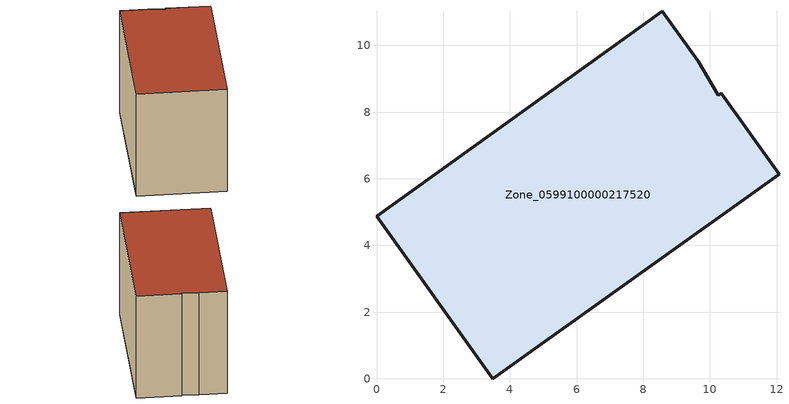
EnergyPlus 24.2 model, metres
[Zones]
Zone_0599100000217520
 floor ground (C_G): 9.65,9.52 10.26,8.51 10.33,8.57 12.07,6.13 3.49,0 0,4.88 8.58,11.03 z0
 wall outside (C_F): 3.49,0 12.07,6.13 10.33,8.57 10.26,8.51 9.65,9.52 8.58,11.03 0,4.88 3.49,0 z0:7.8
 roof outside (C_R): 10.26,8.51 9.65,9.52 8.58,11.03 0,4.88 3.49,0 12.07,6.13 10.33,8.57 z7.8
[BUILDING]
Pand.0599100000217520: North Axis=0; Terrain=City; Loads Convergence Tolerance Value=0.04; Temperature Convergence Tolerance Value=0.4; Solar Distribution=FullExterior; Maximum Number of Warmup Days=25; Minimum Number of Warmup Days=1
[Site:Location]
Rotterdam.The.Hague.AP_ZH_NLD Design_Conditions: Latitude=51.96; Longitude=4.45; Time Zone=1; Elevation=-4.5
[SITE:GROUNDTEMPERATURE:BUILDINGSURFACE]
18, 18, 18, 18, 18, 18, 18, 18, 18, 18, 18, 18
[MATERIAL] Thermal Absorptance=0.9; Solar Absorptance=0.7; Visible Absorptance=0.7
Name | Roughness | Thickness | Conductivity | Density | Specific Heat
G.TI.1975-1991 | MediumSmooth | 0.15 | 0.288461 | 540 | 1210
F.TI.1975-1991 | Rough | 0.3 | 0.230769 | 1920 | 840
R.TI.1975-1991 | MediumRough | 0.2 | 0.153846 | 1500 | 1000
[CONSTRUCTION]
C_G: G.TI.1975-1991
C_F: F.TI.1975-1991
C_R: R.TI.1975-1991
[ZONE]
Zone_0599100000217520: Type=1; Multiplier=1; Ceiling Height=Autocalculate; Volume=Autocalculate; Floor Area=autocalculate; Part of Total Floor Area=Yes
[ZONEINFILTRATION:DESIGNFLOWRATE]
Infil_Zone_0599100000217520: Zone or ZoneList or Space or SpaceList=Zone_0599100000217520; Schedule=AlwaysOn; Design Flow Rate Calculation Method=Flow/Area; Flow Rate per Floor Area=0.003; Constant Term Coefficient=1; Temperature Term Coefficient=0; Velocity Term Coefficient=0; Velocity Squared Term Coefficient=0
[HVACTEMPLATE:ZONE:IDEALLOADSAIRSYSTEM]
Zone_0599100000217520: Maximum Heating Supply Air Temperature=50; Minimum Cooling Supply Air Temperature=13; Maximum Heating Supply Air Humidity Ratio=0.0156; Minimum Cooling Supply Air Humidity Ratio=0.0077; Heating Limit=NoLimit; Cooling Limit=NoLimit; Dehumidification Control Type=ConstantSensibleHeatRatio; Cooling Sensible Heat Ratio=0.7; Dehumidification Setpoint=60; Humidification Control Type=None; Humidification Setpoint=30; Outdoor Air Method=None; Outdoor Air Flow Rate per Person=0.00944; Outdoor Air Flow Rate per Zone Floor Area=0; Outdoor Air Flow Rate per Zone=0; Demand Controlled Ventilation Type=None; Outdoor Air Economizer Type=NoEconomizer; Heat Recovery Type=None; Sensible Heat Recovery Effectiveness=0.7; Latent Heat Recovery Effectiveness=0.65
[ZONECONTROL:THERMOSTAT]
ThermostatControl_Zone_0599100000217520: Zone or ZoneList=Zone_0599100000217520; Control Type Schedule=DualSetpointControlType; Control 1=Thermostat_Zone_0599100000217520; Temperature Difference Between Cutout And Setpoint=0
[THERMOSTATSETPOINT:DUALSETPOINT]
Thermostat_Zone_0599100000217520: Heating Setpoint Temperature Schedule=HeatingSetpoint_Zone_0599100000217520; Cooling Setpoint Temperature Schedule=CoolingSetpoint_Zone_0599100000217520
[SCHEDULE:COMPACT]
HeatingSetpoint_Zone_0599100000217520: Through: 12/31, For: AllDays, Until: 24:00, 21
CoolingSetpoint_Zone_0599100000217520: Through: 12/31, For: AllDays, Until: 24:00, 24
DualSetpointControlType: Through: 12/31, For: AllDays, Until: 24:00, 4
AlwaysOn: Through: 12/31, For: AllDays, Until: 24:00, 1
